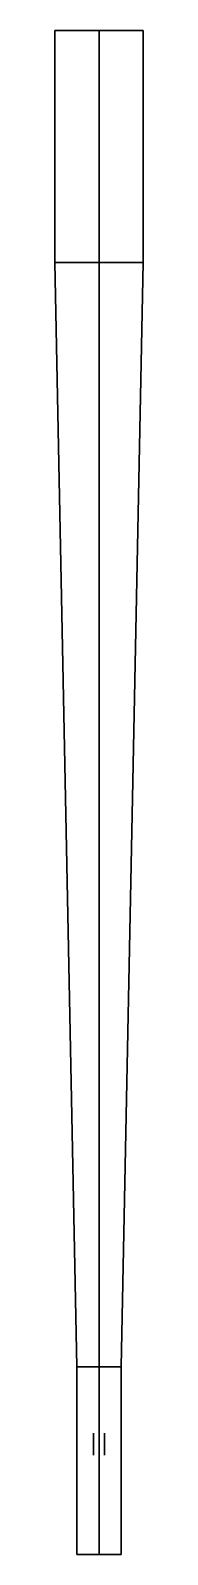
# Model space of a CAD drawing. Extents: x -0.04 to 0.04, y -1.79 to -0.41.
import ezdxf

# ---------------------------------------------------------------- set-up
doc = ezdxf.new("R2010")
doc.units = 0
doc.layers.add('BARREL', color=1, linetype='CONTINUOUS')

msp = doc.modelspace()

# ---------------------------------------------------------------- linework, layer by layer
at = {"layer": 'BARREL'}
for points in [[(-0.04, -0.41), (0, -0.41, -0.04), (0, -0.62, -0.04), (-0.04, -0.62)], [(0, -0.41, 0.04), (-0.04, -0.41), (-0.04, -0.62), (0, -0.62, 0.04)], [(0, -0.41, -0.04), (0.04, -0.41), (0.04, -0.62), (0, -0.62, -0.04)], [(0.04, -0.41), (0, -0.41, 0.04), (0, -0.62, 0.04), (0.04, -0.62)], [(-0.02, -1.62), (0, -1.62, 0.02), (0, -0.62, 0.04), (-0.04, -0.62)], [(0, -1.62, -0.02), (-0.02, -1.62), (-0.04, -0.62), (0, -0.62, -0.04)], [(0, -1.62, 0.02), (0.02, -1.62), (0.04, -0.62), (0, -0.62, 0.04)], [(0.02, -1.62), (0, -1.62, -0.02), (0, -0.62, -0.04), (0.04, -0.62)], [(-0.02, -1.62), (0, -1.62, -0.02), (0, -1.79, -0.02), (-0.02, -1.79)], [(0, -1.62, 0.02), (-0.02, -1.62), (-0.02, -1.79), (0, -1.79, 0.02)], [(0, -1.62, -0.02), (0.02, -1.62), (0.02, -1.79), (0, -1.79, -0.02)], [(0.02, -1.62), (0, -1.62, 0.02), (0, -1.79, 0.02), (0.02, -1.79)], [(-0.005, -1.68, 0.015), (-0.005, -1.68, 0.11), (-0.005, -1.7, 0.11), (-0.005, -1.7, 0.015)], [(0.005, -1.68, 0.015), (0.005, -1.68, 0.11), (0.005, -1.7, 0.11), (0.005, -1.7, 0.015)], [(0, -1.79, 0.02), (-0.02, -1.79), (0, -1.79, -0.02), (0.02, -1.79)]]:
    msp.add_3dface(points, dxfattribs=at)

doc.saveas('drawing.dxf')
